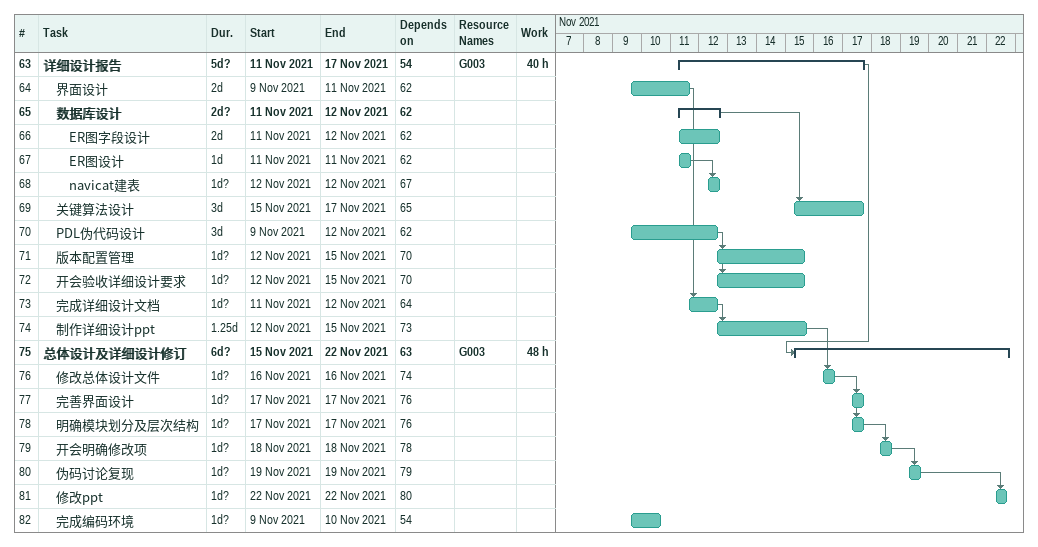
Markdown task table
| ID | Level | Task | Duration | Start | Finish | Predecessors | Resources | Work (h) |
|---|---|---|---|---|---|---|---|---|
| 63 | 1 | **详细设计报告** | 5d? | 2021-11-11 | 2021-11-17 | 54 | G003 | 40 |
| 64 | 2 | 界面设计 | 2d | 2021-11-09 | 2021-11-11 | 62 |  |  |
| 65 | 2 | **数据库设计** | 2d? | 2021-11-11 | 2021-11-12 | 62 |  |  |
| 66 | 3 | ER图字段设计 | 2d | 2021-11-11 | 2021-11-12 | 62 |  |  |
| 67 | 3 | ER图设计 | 1d | 2021-11-11 | 2021-11-11 | 62 |  |  |
| 68 | 3 | navicat建表 | 1d? | 2021-11-12 | 2021-11-12 | 67 |  |  |
| 69 | 2 | 关键算法设计 | 3d | 2021-11-15 | 2021-11-17 | 65 |  |  |
| 70 | 2 | PDL伪代码设计 | 3d | 2021-11-09 | 2021-11-12 | 62 |  |  |
| 71 | 2 | 版本配置管理 | 1d? | 2021-11-12 | 2021-11-15 | 70 |  |  |
| 72 | 2 | 开会验收详细设计要求 | 1d? | 2021-11-12 | 2021-11-15 | 70 |  |  |
| 73 | 2 | 完成详细设计文档 | 1d? | 2021-11-11 | 2021-11-12 | 64 |  |  |
| 74 | 2 | 制作详细设计ppt | 1.25d | 2021-11-12 | 2021-11-15 | 73 |  |  |
| 75 | 1 | **总体设计及详细设计修订** | 6d? | 2021-11-15 | 2021-11-22 | 63 | G003 | 48 |
| 76 | 2 | 修改总体设计文件 | 1d? | 2021-11-16 | 2021-11-16 | 74 |  |  |
| 77 | 2 | 完善界面设计 | 1d? | 2021-11-17 | 2021-11-17 | 76 |  |  |
| 78 | 2 | 明确模块划分及层次结构 | 1d? | 2021-11-17 | 2021-11-17 | 76 |  |  |
| 79 | 2 | 开会明确修改项 | 1d? | 2021-11-18 | 2021-11-18 | 78 |  |  |
| 80 | 2 | 伪码讨论复现 | 1d? | 2021-11-19 | 2021-11-19 | 79 |  |  |
| 81 | 2 | 修改ppt | 1d? | 2021-11-22 | 2021-11-22 | 80 |  |  |
| 82 | 2 | 完成编码环境 | 1d? | 2021-11-09 | 2021-11-10 | 54 |  |  |
